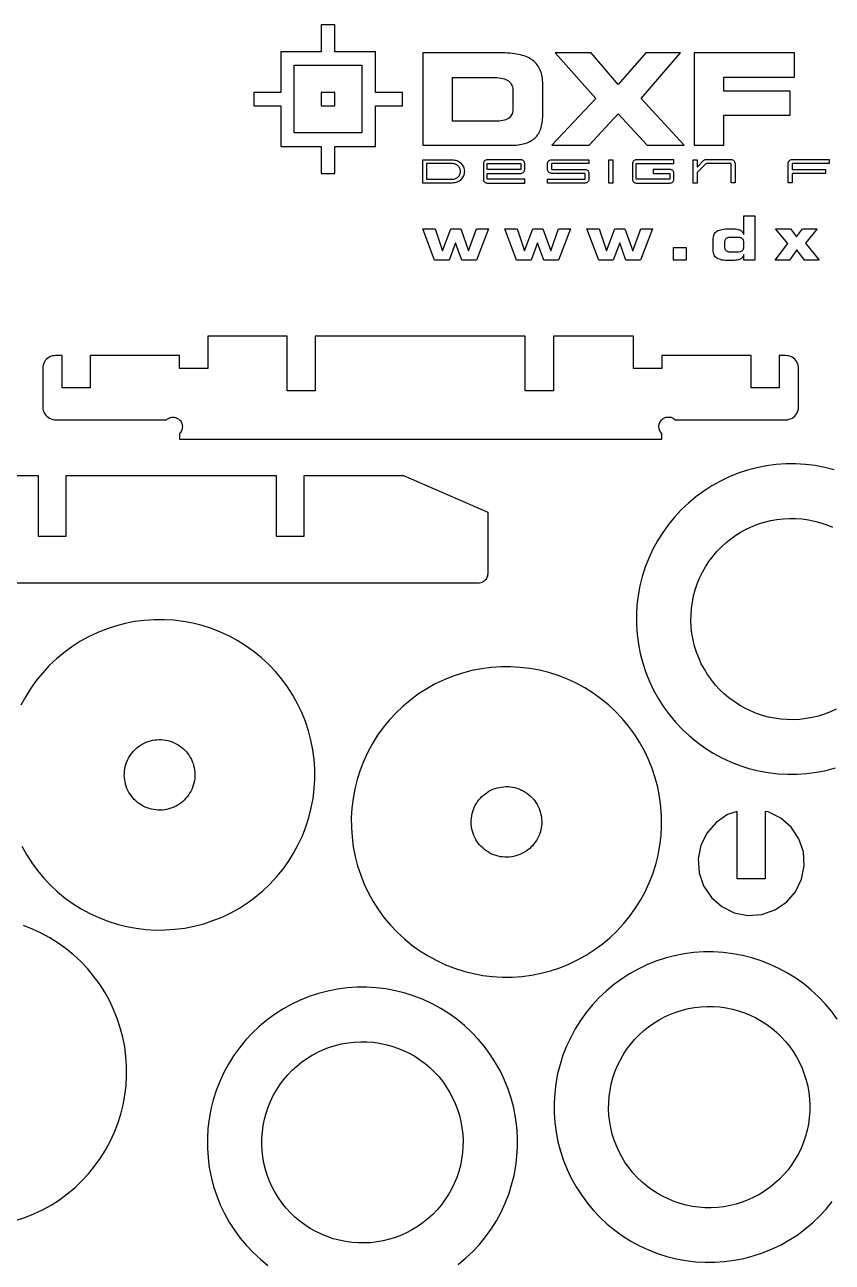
# Model space of a CAD drawing. Extents: x 7 to 398, y 6 to 396.
# Drawn here: x 111.3 to 202.1, y 257 to 396.2 of the extents above; entities that cross this region are included whole.
import ezdxf

# ---------------------------------------------------------------- set-up
doc = ezdxf.new("R2010")
doc.units = 0
doc.header["$MEASUREMENT"] = 0
doc.layers.add('EXT', color=1, linetype='CONTINUOUS')
doc.layers.add('IMPORT_-_LOGO_PADRAO', color=62, linetype='CONTINUOUS')

msp = doc.modelspace()

# ---------------------------------------------------------------- linework, layer by layer
at = {"layer": 'EXT'}
for points in [[(113.85, 358.68), (113.71, 358.55), (113.58, 358.41), (113.48, 358.25), (113.4, 358.08), (113.34, 357.91), (113.3, 357.72), (113.29, 357.53), (113.29, 353.19), (113.3, 353), (113.35, 352.81), (113.41, 352.63), (113.5, 352.46), (113.61, 352.3), (113.74, 352.16), (113.89, 352.03), (114.06, 351.93), (114.23, 351.85), (114.42, 351.79), (114.61, 351.75), (114.8, 351.75), (127.22, 351.75), (127.32, 351.84), (127.43, 351.91), (127.55, 351.97), (127.68, 352.01), (127.81, 352.04), (127.95, 352.05), (128.09, 352.04), (128.22, 352.01), (128.35, 351.97), (128.47, 351.91), (128.58, 351.84), (128.68, 351.75), (128.78, 351.64), (128.86, 351.52), (128.92, 351.39), (128.96, 351.26), (128.99, 351.12), (129, 350.98), (128.99, 350.84), (128.96, 350.7), (128.92, 350.56), (128.86, 350.44), (128.78, 350.32), (128.68, 350.21), (128.68, 349.58), (182.93, 349.58), (182.93, 350.21), (182.76, 350.44), (182.65, 350.7), (182.61, 350.98), (182.65, 351.26), (182.76, 351.52), (182.93, 351.75), (183.15, 351.92), (183.42, 352.03), (183.7, 352.06), (183.98, 352.03), (184.24, 351.92), (184.46, 351.75), (197.07, 351.76), (197.25, 351.8), (197.43, 351.86), (197.6, 351.94), (197.76, 352.04), (197.9, 352.17), (198.03, 352.31), (198.13, 352.47), (198.22, 352.64), (198.28, 352.82), (198.31, 353), (198.33, 353.19), (198.33, 357.53), (198.31, 357.72), (198.28, 357.91), (198.22, 358.08), (198.13, 358.25), (198.03, 358.41), (197.9, 358.55), (197.76, 358.68), (197.6, 358.78), (197.43, 358.87), (197.25, 358.93), (197.07, 358.96), (196.88, 358.98), (196.16, 358.98), (196.16, 355.36), (192.98, 355.36), (192.98, 358.98), (182.93, 358.98), (182.93, 357.53), (179.75, 357.53), (179.75, 361.15), (170.75, 361.15), (170.75, 355), (167.57, 355), (167.57, 361.15), (143.96, 361.15), (143.96, 355), (140.8, 355), (140.8, 361.15), (131.86, 361.15), (131.86, 357.53), (128.68, 357.53), (128.68, 358.98), (118.63, 358.98), (118.63, 355.36), (115.46, 355.36), (115.46, 358.98), (114.73, 358.98), (114.54, 358.96), (114.36, 358.93), (114.18, 358.87), (114.01, 358.78)], [(165, 289.06), (166.1, 289.06), (167.19, 289.14), (168.28, 289.28), (169.36, 289.49), (170.42, 289.77), (171.46, 290.11), (172.48, 290.52), (173.47, 291), (174.43, 291.53), (175.35, 292.12), (176.24, 292.77), (177.08, 293.47), (177.87, 294.23), (178.62, 295.03), (179.31, 295.88), (179.96, 296.77), (180.54, 297.7), (181.06, 298.66), (181.52, 299.66), (181.92, 300.68), (182.26, 301.73), (182.52, 302.79), (182.72, 303.87), (182.86, 304.96), (182.92, 306.05), (182.91, 307.15), (182.84, 308.24), (182.7, 309.33), (182.49, 310.41), (182.21, 311.47), (181.86, 312.51), (181.45, 313.53), (180.98, 314.52), (180.45, 315.48), (179.86, 316.4), (179.21, 317.28), (178.5, 318.13), (177.75, 318.92), (176.95, 319.67), (176.1, 320.36), (175.21, 321), (174.28, 321.59), (173.31, 322.11), (172.32, 322.57), (171.3, 322.97), (170.25, 323.31), (169.19, 323.57), (168.11, 323.77), (167.02, 323.9), (165.93, 323.97), (164.83, 323.96), (163.73, 323.89), (162.65, 323.75), (161.57, 323.53), (160.51, 323.26), (159.47, 322.91), (158.45, 322.5), (157.46, 322.03), (156.5, 321.5), (155.58, 320.91), (154.69, 320.26), (153.85, 319.55), (153.06, 318.8), (152.31, 317.99), (151.61, 317.15), (150.97, 316.26), (150.39, 315.33), (149.87, 314.36), (149.41, 313.37), (149.01, 312.35), (148.67, 311.3), (148.41, 310.24), (148.2, 309.16), (148.07, 308.07), (148.01, 306.97), (148.02, 305.88), (148.09, 304.78), (148.23, 303.7), (148.44, 302.62), (148.72, 301.56), (149.07, 300.52), (149.47, 299.5), (149.95, 298.51), (150.48, 297.55), (151.07, 296.63), (151.72, 295.74), (152.42, 294.9), (153.18, 294.1), (153.98, 293.36), (154.83, 292.66), (155.72, 292.02), (156.65, 291.44), (157.62, 290.92), (158.61, 290.45), (159.63, 290.06), (160.68, 289.72), (161.74, 289.45), (162.82, 289.25), (163.91, 289.12)], [(126, 307.86), (125.75, 307.9), (125.51, 307.95), (125.27, 308.01), (125.03, 308.09), (124.8, 308.19), (124.58, 308.3), (124.36, 308.42), (124.16, 308.56), (123.96, 308.71), (123.77, 308.87), (123.59, 309.05), (123.42, 309.23), (123.26, 309.43), (123.12, 309.63), (122.99, 309.84), (122.88, 310.06), (122.77, 310.29), (122.69, 310.52), (122.61, 310.76), (122.55, 311.01), (122.51, 311.25), (122.49, 311.5), (122.47, 311.75), (122.48, 312), (122.5, 312.25), (122.53, 312.49), (122.58, 312.74), (122.65, 312.98), (122.73, 313.21), (122.83, 313.44), (122.94, 313.67), (123.06, 313.88), (123.2, 314.09), (123.35, 314.29), (123.51, 314.48), (123.68, 314.66), (123.87, 314.83), (124.06, 314.98), (124.27, 315.12), (124.48, 315.25), (124.7, 315.37), (124.93, 315.47), (125.16, 315.56), (125.4, 315.63), (125.64, 315.69), (125.89, 315.73), (126.14, 315.76), (126.39, 315.77), (126.63, 315.77), (126.88, 315.75), (127.13, 315.71), (127.37, 315.66), (127.61, 315.6), (127.85, 315.51), (128.08, 315.42), (128.3, 315.31), (128.52, 315.19), (128.73, 315.05), (128.93, 314.9), (129.12, 314.74), (129.3, 314.56), (129.46, 314.38), (129.62, 314.18), (129.76, 313.98), (129.89, 313.77), (130.01, 313.55), (130.11, 313.32), (130.2, 313.08), (130.27, 312.85), (130.33, 312.6), (130.37, 312.36), (130.4, 312.11), (130.41, 311.86), (130.41, 311.61), (130.39, 311.36), (130.35, 311.12), (130.3, 310.87), (130.23, 310.63), (130.15, 310.4), (130.06, 310.17), (129.95, 309.94), (129.82, 309.73), (129.69, 309.52), (129.54, 309.32), (129.37, 309.13), (129.2, 308.95), (129.01, 308.78), (128.82, 308.63), (128.62, 308.48), (128.4, 308.35), (128.18, 308.24), (127.96, 308.14), (127.72, 308.05), (127.48, 307.98), (127.24, 307.92), (127, 307.87), (126.75, 307.85), (126.5, 307.84), (126.25, 307.84)], [(165.02, 302.57), (164.78, 302.6), (164.53, 302.66), (164.29, 302.72), (164.06, 302.8), (163.83, 302.9), (163.6, 303.01), (163.39, 303.13), (163.18, 303.27), (162.98, 303.42), (162.79, 303.58), (162.61, 303.76), (162.44, 303.94), (162.29, 304.14), (162.14, 304.34), (162.01, 304.55), (161.9, 304.77), (161.8, 305), (161.71, 305.23), (161.64, 305.47), (161.58, 305.71), (161.53, 305.96), (161.51, 306.21), (161.5, 306.46), (161.5, 306.71), (161.52, 306.95), (161.56, 307.2), (161.61, 307.45), (161.67, 307.69), (161.75, 307.92), (161.85, 308.15), (161.96, 308.38), (162.08, 308.59), (162.22, 308.8), (162.37, 309), (162.53, 309.19), (162.71, 309.37), (162.89, 309.53), (163.09, 309.69), (163.29, 309.83), (163.5, 309.96), (163.72, 310.08), (163.95, 310.18), (164.18, 310.27), (164.42, 310.34), (164.67, 310.4), (164.91, 310.44), (165.16, 310.47), (165.41, 310.48), (165.66, 310.48), (165.91, 310.46), (166.15, 310.42), (166.4, 310.37), (166.64, 310.3), (166.87, 310.22), (167.1, 310.13), (167.33, 310.02), (167.54, 309.89), (167.75, 309.76), (167.95, 309.61), (168.14, 309.44), (168.32, 309.27), (168.49, 309.09), (168.64, 308.89), (168.78, 308.69), (168.91, 308.47), (169.03, 308.25), (169.13, 308.03), (169.22, 307.79), (169.29, 307.55), (169.35, 307.31), (169.39, 307.07), (169.42, 306.82), (169.43, 306.57), (169.43, 306.32), (169.41, 306.07), (169.37, 305.83), (169.32, 305.58), (169.26, 305.34), (169.17, 305.11), (169.08, 304.87), (168.97, 304.65), (168.85, 304.43), (168.71, 304.23), (168.56, 304.03), (168.4, 303.84), (168.22, 303.66), (168.04, 303.49), (167.84, 303.34), (167.64, 303.19), (167.43, 303.06), (167.21, 302.95), (166.98, 302.84), (166.74, 302.76), (166.51, 302.68), (166.26, 302.63), (166.02, 302.58), (165.77, 302.56), (165.52, 302.55), (165.27, 302.55)], [(196.96, 297.48), (197.98, 298.66), (198.67, 300.06), (198.97, 301.59), (198.87, 303.15), (198.36, 304.62), (197.49, 305.92), (196.32, 306.95), (194.92, 307.64), (194.59, 307.7), (194.59, 300.12), (191.41, 300.12), (191.41, 307.69), (190.35, 307.33), (189.06, 306.46), (188.03, 305.28), (187.34, 303.88), (187.04, 302.35), (187.14, 300.79), (187.65, 299.32), (188.52, 298.02), (189.69, 296.99), (191.09, 296.3), (192.63, 296), (194.18, 296.11), (195.66, 296.61)], [(188.51, 263.11), (187.8, 263.12), (187.09, 263.18), (186.38, 263.27), (185.68, 263.41), (185, 263.6), (184.32, 263.83), (183.67, 264.1), (183.03, 264.41), (182.41, 264.76), (181.81, 265.14), (181.24, 265.57), (180.7, 266.03), (180.18, 266.52), (179.7, 267.05), (179.26, 267.6), (178.84, 268.18), (178.47, 268.78), (178.13, 269.41), (177.84, 270.06), (177.59, 270.72), (177.37, 271.4), (177.2, 272.09), (177.08, 272.79), (177, 273.5), (176.96, 274.21), (176.97, 274.92), (177.02, 275.63), (177.12, 276.34), (177.26, 277.03), (177.45, 277.72), (177.67, 278.39), (177.94, 279.05), (178.25, 279.69), (178.6, 280.31), (178.99, 280.91), (179.42, 281.48), (179.88, 282.02), (180.37, 282.53), (180.89, 283.02), (181.45, 283.46), (182.03, 283.87), (182.63, 284.25), (183.26, 284.58), (183.91, 284.88), (184.57, 285.13), (185.25, 285.34), (185.94, 285.51), (186.64, 285.64), (187.35, 285.72), (188.06, 285.76), (188.77, 285.75), (189.48, 285.7), (190.18, 285.6), (190.88, 285.46), (191.57, 285.27), (192.24, 285.04), (192.9, 284.77), (193.54, 284.46), (194.16, 284.11), (194.76, 283.73), (195.33, 283.3), (195.87, 282.84), (196.38, 282.35), (196.86, 281.82), (197.31, 281.27), (197.72, 280.69), (198.1, 280.09), (198.43, 279.46), (198.73, 278.81), (198.98, 278.15), (199.19, 277.47), (199.36, 276.78), (199.49, 276.08), (199.57, 275.37), (199.6, 274.66), (199.6, 273.95), (199.54, 273.24), (199.45, 272.53), (199.3, 271.84), (199.12, 271.15), (198.89, 270.48), (198.62, 269.82), (198.31, 269.18), (197.96, 268.56), (197.57, 267.96), (197.15, 267.39), (196.69, 266.85), (196.2, 266.34), (195.67, 265.86), (195.12, 265.41), (194.54, 265), (193.93, 264.62), (193.31, 264.29), (192.66, 263.99), (191.99, 263.74), (191.32, 263.53), (190.62, 263.36), (189.92, 263.23), (189.22, 263.15)], [(149.48, 259.15), (148.77, 259.15), (148.06, 259.21), (147.36, 259.3), (146.66, 259.45), (145.98, 259.63), (145.3, 259.86), (144.64, 260.13), (144, 260.44), (143.38, 260.79), (142.79, 261.18), (142.22, 261.6), (141.67, 262.06), (141.16, 262.55), (140.68, 263.08), (140.23, 263.63), (139.82, 264.21), (139.45, 264.82), (139.11, 265.44), (138.82, 266.09), (138.56, 266.76), (138.35, 267.43), (138.18, 268.13), (138.06, 268.83), (137.98, 269.53), (137.94, 270.24), (137.95, 270.95), (138, 271.66), (138.1, 272.37), (138.24, 273.07), (138.42, 273.75), (138.65, 274.43), (138.92, 275.08), (139.23, 275.72), (139.58, 276.34), (139.97, 276.94), (140.39, 277.51), (140.85, 278.05), (141.35, 278.57), (141.87, 279.05), (142.42, 279.49), (143, 279.91), (143.61, 280.28), (144.24, 280.61), (144.88, 280.91), (145.55, 281.16), (146.23, 281.38), (146.92, 281.55), (147.62, 281.67), (148.33, 281.75), (149.04, 281.79), (149.75, 281.78), (150.46, 281.73), (151.16, 281.63), (151.86, 281.49), (152.55, 281.3), (153.22, 281.08), (153.88, 280.81), (154.52, 280.5), (155.14, 280.15), (155.73, 279.76), (156.3, 279.33), (156.85, 278.87), (157.36, 278.38), (157.84, 277.86), (158.29, 277.3), (158.7, 276.72), (159.07, 276.12), (159.41, 275.49), (159.7, 274.84), (159.96, 274.18), (160.17, 273.5), (160.34, 272.81), (160.46, 272.11), (160.54, 271.4), (160.58, 270.69), (160.57, 269.98), (160.52, 269.27), (160.42, 268.57), (160.28, 267.87), (160.1, 267.18), (159.87, 266.51), (159.6, 265.85), (159.29, 265.21), (158.94, 264.59), (158.55, 263.99), (158.13, 263.42), (157.67, 262.88), (157.17, 262.37), (156.65, 261.89), (156.1, 261.44), (155.52, 261.03), (154.91, 260.65), (154.28, 260.32), (153.64, 260.02), (152.97, 259.77), (152.29, 259.56), (151.6, 259.39), (150.9, 259.26), (150.19, 259.18)]]:
    msp.add_lwpolyline(points, close=True, dxfattribs=at)
for points in [[(202.33, 346.12), (201.27, 346.39), (200.19, 346.59), (199.1, 346.72), (198, 346.79), (196.91, 346.78), (195.81, 346.71), (194.72, 346.56), (193.65, 346.35), (192.59, 346.07), (191.55, 345.73), (190.53, 345.32), (189.54, 344.85), (188.58, 344.32), (187.66, 343.72), (186.77, 343.07), (185.93, 342.37), (185.13, 341.62), (184.39, 340.81), (183.69, 339.96), (183.05, 339.07), (182.47, 338.14), (181.95, 337.18), (181.48, 336.19), (181.08, 335.16), (180.75, 334.12), (180.48, 333.06), (180.28, 331.98), (180.15, 330.89), (180.09, 329.79), (180.09, 328.7), (180.17, 327.6), (180.31, 326.51), (180.52, 325.44), (180.8, 324.38), (181.14, 323.33), (181.55, 322.32), (182.02, 321.33), (182.56, 320.37), (183.15, 319.44), (183.8, 318.56), (184.5, 317.72), (185.26, 316.92), (186.06, 316.18), (186.91, 315.48), (187.8, 314.84), (188.73, 314.26), (189.69, 313.73), (190.69, 313.27), (191.71, 312.87), (192.75, 312.54), (193.82, 312.27), (194.9, 312.07), (195.99, 311.94), (197.08, 311.88), (198.18, 311.88), (199.27, 311.96), (200.36, 312.1), (201.44, 312.31), (202.5, 312.59)], [(101.72, 345.47), (112.76, 345.47), (112.76, 338.66), (115.93, 338.66), (115.93, 345.47), (139.54, 345.47), (139.54, 338.66), (142.72, 338.66), (142.72, 345.47), (153.89, 345.47), (163.36, 341.36), (163.36, 334.43), (163.35, 334.29), (163.32, 334.16), (163.27, 334.03), (163.21, 333.9), (163.14, 333.79), (163.05, 333.68), (162.94, 333.59), (162.83, 333.51), (162.7, 333.45), (162.57, 333.41), (162.44, 333.38), (162.3, 333.37), (93.18, 333.37)], [(202.57, 319.18), (201.92, 318.89), (201.25, 318.63), (200.58, 318.42), (199.88, 318.25), (199.18, 318.13), (198.48, 318.05), (197.77, 318.01), (197.06, 318.02), (196.35, 318.07), (195.64, 318.17), (194.94, 318.31), (194.26, 318.5), (193.58, 318.72), (192.93, 318.99), (192.29, 319.3), (191.67, 319.65), (191.07, 320.04), (190.5, 320.47), (189.96, 320.93), (189.44, 321.42), (188.96, 321.94), (188.52, 322.5), (188.1, 323.08), (187.73, 323.68), (187.39, 324.31), (187.1, 324.96), (186.84, 325.62), (186.63, 326.3), (186.46, 326.99), (186.34, 327.69), (186.26, 328.4), (186.22, 329.11), (186.23, 329.82), (186.28, 330.53), (186.38, 331.23), (186.52, 331.93), (186.71, 332.62), (186.93, 333.29), (187.2, 333.95), (187.51, 334.59), (187.86, 335.21), (188.25, 335.8), (188.68, 336.37), (189.14, 336.92), (189.63, 337.43), (190.15, 337.91), (190.71, 338.36), (191.29, 338.77), (191.89, 339.14), (192.52, 339.48), (193.17, 339.77), (193.83, 340.03), (194.51, 340.24), (195.2, 340.41), (195.9, 340.54), (196.61, 340.62), (197.32, 340.65), (198.03, 340.64), (198.74, 340.59), (199.44, 340.49), (200.14, 340.35), (200.83, 340.17), (201.5, 339.94), (202.16, 339.67)], [(110.92, 303.8), (111.46, 302.84), (112.05, 301.92), (112.7, 301.03), (113.4, 300.19), (114.16, 299.4), (114.96, 298.65), (115.81, 297.95), (116.7, 297.31), (117.63, 296.73), (118.59, 296.21), (119.59, 295.75), (120.61, 295.35), (121.65, 295.01), (122.72, 294.75), (123.8, 294.55), (124.89, 294.41), (125.98, 294.35), (127.08, 294.36), (128.17, 294.43), (129.26, 294.57), (130.34, 294.78), (131.4, 295.06), (132.44, 295.41), (133.46, 295.81), (134.45, 296.29), (135.41, 296.82), (136.33, 297.41), (137.21, 298.06), (138.05, 298.76), (138.85, 299.52), (139.6, 300.32), (140.29, 301.17), (140.93, 302.06), (141.52, 302.99), (142.04, 303.96), (142.5, 304.95), (142.9, 305.97), (143.23, 307.02), (143.5, 308.08), (143.7, 309.16), (143.83, 310.25), (143.9, 311.34), (143.89, 312.44), (143.82, 313.53), (143.67, 314.62), (143.46, 315.7), (143.18, 316.76), (142.84, 317.8), (142.43, 318.82), (141.96, 319.81), (141.43, 320.77), (140.83, 321.69), (140.18, 322.58), (139.48, 323.42), (138.73, 324.21), (137.92, 324.96), (137.07, 325.65), (136.18, 326.3), (135.25, 326.88), (134.29, 327.4), (133.3, 327.86), (132.27, 328.26), (131.23, 328.6), (130.17, 328.86), (129.09, 329.06), (128, 329.2), (126.9, 329.26), (125.81, 329.25), (124.71, 329.18), (123.62, 329.04), (122.55, 328.83), (121.49, 328.55), (120.44, 328.2), (119.43, 327.79), (118.44, 327.32), (117.48, 326.79), (116.56, 326.2), (115.67, 325.55), (114.83, 324.84), (114.03, 324.09), (113.29, 323.29), (112.59, 322.44), (111.95, 321.55), (111.37, 320.62), (110.84, 319.65)], [(110.23, 261.66), (111.27, 262), (112.29, 262.41), (113.28, 262.89), (114.24, 263.42), (115.16, 264.01), (116.05, 264.66), (116.89, 265.36), (117.69, 266.12), (118.43, 266.92), (119.13, 267.77), (119.77, 268.66), (120.35, 269.59), (120.87, 270.55), (121.34, 271.55), (121.74, 272.57), (122.07, 273.62), (122.34, 274.68), (122.54, 275.76), (122.67, 276.85), (122.73, 277.94), (122.73, 279.04), (122.65, 280.13), (122.51, 281.22), (122.3, 282.3), (122.02, 283.36), (121.68, 284.4), (121.27, 285.42), (120.79, 286.41), (120.26, 287.37), (119.67, 288.29), (119.02, 289.17), (118.32, 290.02), (117.56, 290.81), (116.76, 291.56), (115.91, 292.25), (115.02, 292.89), (114.09, 293.48), (113.13, 294), (112.13, 294.46), (111.11, 294.86)], [(202.68, 284.32), (202.03, 285.21), (201.32, 286.05), (200.57, 286.84), (199.76, 287.59), (198.92, 288.29), (198.02, 288.93), (197.1, 289.51), (196.13, 290.03), (195.14, 290.49), (194.12, 290.89), (193.07, 291.23), (192.01, 291.49), (190.93, 291.69), (189.84, 291.83), (188.74, 291.89), (187.65, 291.88), (186.55, 291.81), (185.46, 291.67), (184.39, 291.46), (183.33, 291.18), (182.29, 290.83), (181.27, 290.43), (180.28, 289.95), (179.32, 289.42), (178.4, 288.83), (177.51, 288.18), (176.67, 287.48), (175.87, 286.72), (175.13, 285.92), (174.43, 285.07), (173.79, 284.18), (173.21, 283.25), (172.69, 282.28), (172.22, 281.29), (171.82, 280.27), (171.49, 279.22), (171.22, 278.16), (171.02, 277.08), (170.89, 275.99), (170.83, 274.9), (170.83, 273.8), (170.91, 272.71), (171.05, 271.62), (171.26, 270.54), (171.54, 269.48), (171.88, 268.44), (172.29, 267.42), (172.76, 266.43), (173.3, 265.47), (173.89, 264.55), (174.54, 263.66), (175.24, 262.82), (176, 262.03), (176.8, 261.28), (177.65, 260.59), (178.54, 259.94), (179.47, 259.36), (180.43, 258.84), (181.43, 258.38), (182.45, 257.98), (183.5, 257.64), (184.56, 257.38), (185.64, 257.18), (186.73, 257.04), (187.82, 256.98), (188.92, 256.99), (190.01, 257.06), (191.1, 257.2), (192.18, 257.41), (193.24, 257.69), (194.28, 258.04), (195.3, 258.45), (196.29, 258.92), (197.25, 259.45), (198.17, 260.04), (199.05, 260.69), (199.9, 261.4), (200.69, 262.15), (201.44, 262.95), (202.13, 263.8)], [(160.03, 256.72), (160.87, 257.43), (161.67, 258.18), (162.42, 258.99), (163.11, 259.83), (163.75, 260.72), (164.33, 261.65), (164.86, 262.62), (165.32, 263.61), (165.72, 264.63), (166.05, 265.68), (166.32, 266.74), (166.52, 267.82), (166.65, 268.91), (166.71, 270.01), (166.71, 271.1), (166.64, 272.2), (166.49, 273.28), (166.28, 274.36), (166, 275.42), (165.66, 276.46), (165.25, 277.48), (164.78, 278.47), (164.24, 279.43), (163.65, 280.35), (163, 281.24), (162.3, 282.08), (161.54, 282.88), (160.74, 283.62), (159.89, 284.32), (159, 284.96), (158.07, 285.54), (157.11, 286.06), (156.11, 286.53), (155.09, 286.93), (154.05, 287.26), (152.98, 287.53), (151.91, 287.73), (150.82, 287.86), (149.72, 287.92), (148.62, 287.92), (147.53, 287.84), (146.44, 287.7), (145.37, 287.49), (144.3, 287.21), (143.26, 286.87), (142.25, 286.46), (141.26, 285.98), (140.3, 285.45), (139.37, 284.86), (138.49, 284.21), (137.65, 283.51), (136.85, 282.75), (136.1, 281.95), (135.41, 281.1), (134.77, 280.21), (134.19, 279.28), (133.66, 278.32), (133.2, 277.32), (132.8, 276.3), (132.47, 275.25), (132.2, 274.19), (132, 273.11), (131.87, 272.02), (131.81, 270.93), (131.81, 269.83), (131.89, 268.74), (132.03, 267.65), (132.24, 266.57), (132.52, 265.51), (132.86, 264.47), (133.27, 263.45), (133.74, 262.46), (134.28, 261.5), (134.87, 260.58), (135.52, 259.7), (136.22, 258.85), (136.98, 258.06), (137.78, 257.31), (138.63, 256.62)]]:
    msp.add_lwpolyline(points, dxfattribs=at)
at = {"layer": 'IMPORT_-_LOGO_PADRAO'}
for points in [[(140.07, 393.14), (140.07, 388.58), (137.03, 388.58), (137.03, 387.06), (140.07, 387.06), (140.07, 382.49), (144.63, 382.49), (144.63, 379.45), (146.15, 379.45), (146.15, 382.49), (150.72, 382.49), (150.72, 387.06), (153.76, 387.06), (153.76, 388.58), (150.72, 388.58), (150.72, 393.14), (146.15, 393.14), (146.15, 396.18), (144.63, 396.18), (144.63, 393.14)], [(165.01, 393.01), (156.04, 393.01), (156.04, 382.62), (165.91, 382.62), (166.14, 382.63), (166.36, 382.64), (166.58, 382.65), (166.78, 382.67), (166.98, 382.7), (167.18, 382.74), (167.36, 382.78), (167.54, 382.83), (167.7, 382.88), (167.87, 382.94), (168.02, 383.01), (168.16, 383.08), (168.3, 383.16), (168.43, 383.25), (168.55, 383.34), (168.66, 383.44), (168.77, 383.54), (168.87, 383.66), (168.96, 383.78), (169.05, 383.9), (169.13, 384.04), (169.2, 384.18), (169.27, 384.33), (169.32, 384.49), (169.38, 384.65), (169.42, 384.82), (169.46, 385), (169.49, 385.19), (169.51, 385.38), (169.53, 385.58), (169.54, 385.79), (169.54, 386), (169.54, 389.48), (169.54, 389.71), (169.53, 389.93), (169.51, 390.14), (169.48, 390.34), (169.44, 390.53), (169.39, 390.72), (169.34, 390.9), (169.27, 391.07), (169.2, 391.23), (169.12, 391.39), (169.03, 391.54), (168.93, 391.68), (168.82, 391.81), (168.71, 391.94), (168.58, 392.05), (168.45, 392.16), (168.31, 392.27), (168.16, 392.36), (168, 392.45), (167.83, 392.54), (167.65, 392.61), (167.46, 392.68), (167.26, 392.74), (167.05, 392.8), (166.83, 392.85), (166.6, 392.89), (166.36, 392.93), (166.11, 392.96), (165.85, 392.98), (165.58, 393), (165.3, 393.01)], [(170.57, 382.62), (174.78, 382.62), (178.05, 386.17), (181.28, 382.62), (185.45, 382.62), (180.62, 387.9), (185.06, 393.01), (181.15, 393.01), (178.05, 389.48), (174.99, 393.01), (170.95, 393.01), (175.53, 387.9)], [(197.86, 390.27), (197.86, 393.01), (186.59, 393.01), (186.59, 382.62), (189.93, 382.62), (189.93, 386.02), (197.4, 386.02), (197.4, 388.73), (189.93, 388.73), (189.93, 390.27)], [(141.59, 391.62), (144.63, 391.62), (146.15, 391.62), (149.19, 391.62), (149.19, 388.58), (149.19, 387.06), (149.19, 384.01), (146.15, 384.01), (144.63, 384.01), (141.59, 384.01), (141.59, 387.06), (141.59, 388.58)], [(164.07, 390.24), (164.34, 390.24), (164.59, 390.22), (164.82, 390.19), (165.03, 390.15), (165.23, 390.1), (165.4, 390.03), (165.56, 389.95), (165.69, 389.86), (165.81, 389.76), (165.92, 389.64), (166, 389.51), (166.07, 389.37), (166.13, 389.21), (166.17, 389.04), (166.19, 388.86), (166.2, 388.66), (166.2, 386.88), (166.19, 386.68), (166.18, 386.5), (166.14, 386.34), (166.1, 386.18), (166.04, 386.05), (165.97, 385.92), (165.88, 385.81), (165.79, 385.71), (165.68, 385.63), (165.55, 385.55), (165.41, 385.49), (165.25, 385.44), (165.07, 385.4), (164.88, 385.37), (164.67, 385.35), (164.45, 385.35), (159.38, 385.35), (159.38, 390.24)], [(144.63, 388.58), (144.63, 387.06), (146.15, 387.06), (146.15, 388.58)], [(156.04, 381), (156.47, 381), (159.37, 381), (159.37, 381), (159.51, 380.99), (159.65, 380.97), (159.78, 380.94), (159.9, 380.9), (160.02, 380.84), (160.13, 380.78), (160.24, 380.7), (160.33, 380.62), (160.42, 380.52), (160.5, 380.42), (160.57, 380.31), (160.62, 380.2), (160.67, 380.08), (160.7, 379.95), (160.72, 379.82), (160.73, 379.69), (160.72, 379.56), (160.7, 379.43), (160.67, 379.3), (160.62, 379.18), (160.57, 379.06), (160.5, 378.96), (160.42, 378.86), (160.33, 378.76), (160.24, 378.68), (160.13, 378.6), (160.02, 378.54), (159.9, 378.48), (159.78, 378.44), (159.65, 378.41), (159.51, 378.39), (159.37, 378.38), (159.37, 378.38), (156.04, 378.38), (156.04, 378.81), (156.04, 380.57)], [(159.37, 380.57), (156.47, 380.57), (156.47, 378.81), (159.37, 378.81), (159.47, 378.81), (159.56, 378.83), (159.65, 378.85), (159.73, 378.88), (159.81, 378.91), (159.88, 378.96), (159.95, 379.01), (160.02, 379.07), (160.08, 379.13), (160.13, 379.2), (160.18, 379.27), (160.21, 379.35), (160.25, 379.43), (160.27, 379.51), (160.28, 379.6), (160.29, 379.69), (160.28, 379.78), (160.27, 379.87), (160.25, 379.95), (160.21, 380.03), (160.18, 380.11), (160.13, 380.18), (160.08, 380.25), (160.02, 380.31), (159.95, 380.37), (159.88, 380.42), (159.81, 380.46), (159.73, 380.5), (159.65, 380.53), (159.56, 380.55), (159.47, 380.57)], [(162.87, 378.81), (162.88, 378.72), (162.9, 378.64), (162.94, 378.57), (163, 378.5), (163.06, 378.45), (163.13, 378.41), (163.22, 378.39), (163.3, 378.38), (167.52, 378.38), (167.52, 378.81), (163.73, 378.81), (163.3, 378.81), (163.3, 379.24), (163.3, 379.47), (167.08, 379.47), (167.09, 379.47), (167.09, 379.47), (167.18, 379.48), (167.26, 379.51), (167.33, 379.55), (167.39, 379.6), (167.45, 379.66), (167.49, 379.74), (167.51, 379.82), (167.52, 379.91), (167.52, 380.56), (167.52, 380.57), (167.51, 380.66), (167.49, 380.74), (167.45, 380.81), (167.39, 380.88), (167.33, 380.93), (167.26, 380.97), (167.18, 380.99), (167.09, 381), (163.3, 381), (163.22, 380.99), (163.13, 380.97), (163.06, 380.93), (163, 380.88), (162.94, 380.81), (162.9, 380.74), (162.88, 380.66), (162.87, 380.57), (162.87, 380.56)], [(167.09, 380.57), (167.09, 380.56), (167.09, 380.34), (167.09, 380.14), (167.09, 379.91), (166.66, 379.91), (163.3, 379.91), (163.3, 380.14), (163.3, 380.56), (163.3, 380.57), (163.73, 380.57), (166.66, 380.57)], [(170.09, 380.57), (170.1, 380.66), (170.13, 380.74), (170.17, 380.81), (170.22, 380.88), (170.28, 380.93), (170.36, 380.97), (170.44, 380.99), (170.53, 381), (174.73, 381), (174.73, 380.57), (170.96, 380.57), (170.53, 380.57), (170.53, 380.34), (170.53, 380.14), (170.53, 379.91), (170.53, 379.91), (170.96, 379.91), (174.3, 379.91), (174.31, 379.91), (174.4, 379.9), (174.48, 379.87), (174.55, 379.83), (174.62, 379.78), (174.67, 379.72), (174.71, 379.64), (174.74, 379.56), (174.74, 379.47), (174.74, 379.46), (174.74, 378.81), (174.74, 378.72), (174.71, 378.64), (174.67, 378.57), (174.62, 378.5), (174.55, 378.45), (174.48, 378.41), (174.4, 378.39), (174.31, 378.38), (170.09, 378.38), (170.09, 378.81), (173.88, 378.81), (174.31, 378.81), (174.31, 379.04), (174.31, 379.24), (174.31, 379.46), (174.31, 379.47), (173.88, 379.47), (170.54, 379.47), (170.53, 379.47), (170.53, 379.47), (170.44, 379.48), (170.36, 379.51), (170.28, 379.55), (170.22, 379.6), (170.17, 379.66), (170.13, 379.74), (170.1, 379.82), (170.09, 379.91), (170.09, 379.91)], [(176.99, 381), (177.42, 381), (177.42, 378.38), (176.99, 378.38)], [(179.63, 378.81), (179.64, 378.72), (179.67, 378.64), (179.71, 378.57), (179.76, 378.5), (179.82, 378.45), (179.9, 378.41), (179.98, 378.39), (180.06, 378.38), (180.08, 378.38), (183.85, 378.38), (183.86, 378.38), (183.95, 378.39), (184.03, 378.41), (184.11, 378.45), (184.17, 378.5), (184.22, 378.57), (184.26, 378.64), (184.29, 378.72), (184.3, 378.81), (184.3, 379.47), (184.29, 379.56), (184.26, 379.64), (184.22, 379.72), (184.17, 379.78), (184.11, 379.83), (184.03, 379.87), (183.95, 379.9), (183.86, 379.91), (183.85, 379.91), (181.97, 379.91), (181.97, 379.47), (183.43, 379.47), (183.86, 379.47), (183.86, 379.24), (183.86, 379.04), (183.86, 378.81), (180.08, 378.81), (180.06, 378.81), (180.06, 379.24), (180.06, 380.14), (180.06, 380.57), (180.08, 380.57), (180.49, 380.57), (184.3, 380.57), (184.3, 381), (180.08, 381), (180.06, 381), (179.98, 380.99), (179.9, 380.97), (179.82, 380.93), (179.76, 380.88), (179.71, 380.81), (179.67, 380.74), (179.64, 380.66), (179.63, 380.57)], [(187.94, 380.59), (186.91, 379.56), (186.91, 378.38), (186.48, 378.38), (186.48, 381), (186.91, 381), (186.91, 380.17), (187.64, 380.9), (187.7, 380.95), (187.76, 380.99), (187.84, 381.01), (187.95, 381.02), (190.75, 381.02), (190.83, 381.01), (190.91, 380.98), (190.99, 380.94), (191.05, 380.89), (191.1, 380.83), (191.14, 380.75), (191.17, 380.67), (191.18, 380.59), (191.18, 378.39), (190.75, 378.39), (190.75, 380.15), (190.75, 380.59), (190.31, 380.59), (188.2, 380.59)], [(197.17, 380.59), (197.18, 380.67), (197.21, 380.75), (197.25, 380.83), (197.3, 380.89), (197.36, 380.94), (197.44, 380.98), (197.52, 381.01), (197.6, 381.02), (201.77, 381.02), (201.77, 380.59), (198.04, 380.59), (197.6, 380.59), (197.6, 380.15), (197.6, 379.9), (201.37, 379.9), (201.37, 379.47), (197.6, 379.47), (197.6, 378.39), (197.17, 378.39)], [(192.16, 372.59), (192.16, 374.7), (193.42, 374.7), (193.42, 369.72), (192.16, 369.72), (192.16, 370.35), (192.14, 370.26), (192.12, 370.18), (192.08, 370.1), (192.04, 370.03), (191.98, 369.97), (191.92, 369.91), (191.85, 369.86), (191.76, 369.82), (191.67, 369.78), (191.56, 369.75), (191.43, 369.72), (191.29, 369.7), (191.14, 369.68), (190.97, 369.67), (190.78, 369.66), (190.59, 369.66), (190.34, 369.66), (190.11, 369.67), (189.9, 369.7), (189.71, 369.72), (189.54, 369.76), (189.39, 369.81), (189.26, 369.86), (189.14, 369.93), (189.05, 370), (188.96, 370.08), (188.89, 370.18), (188.83, 370.29), (188.79, 370.41), (188.75, 370.54), (188.73, 370.68), (188.73, 370.84), (188.73, 372), (188.73, 372.17), (188.75, 372.32), (188.79, 372.46), (188.83, 372.58), (188.89, 372.7), (188.96, 372.8), (189.05, 372.89), (189.14, 372.96), (189.26, 373.03), (189.39, 373.09), (189.54, 373.13), (189.71, 373.17), (189.89, 373.2), (190.1, 373.23), (190.32, 373.24), (190.56, 373.24), (190.93, 373.23), (191.09, 373.22), (191.24, 373.21), (191.38, 373.19), (191.5, 373.16), (191.61, 373.13), (191.7, 373.1), (191.79, 373.06), (191.86, 373.01), (191.93, 372.96), (191.99, 372.9), (192.04, 372.83), (192.09, 372.76), (192.13, 372.68)], [(157.38, 369.72), (156.04, 373.24), (157.44, 373.24), (158.27, 370.75), (159.19, 373.24), (160.33, 373.24), (161.21, 370.75), (162.1, 373.24), (163.45, 373.24), (162.08, 369.72), (160.44, 369.72), (159.74, 371.67), (159.01, 369.72)], [(166.61, 369.72), (165.27, 373.24), (166.67, 373.24), (167.5, 370.75), (168.42, 373.24), (169.56, 373.24), (170.44, 370.75), (171.33, 373.24), (172.68, 373.24), (171.31, 369.72), (169.67, 369.72), (168.97, 371.67), (168.24, 369.72)], [(175.84, 369.72), (174.5, 373.24), (175.9, 373.24), (176.73, 370.75), (177.65, 373.24), (178.79, 373.24), (179.68, 370.75), (180.57, 373.24), (181.91, 373.24), (180.55, 369.72), (178.9, 369.72), (178.21, 371.67), (177.47, 369.72)], [(197.31, 369.72), (195.71, 369.72), (197.14, 371.57), (195.75, 373.24), (197.44, 373.24), (198.11, 372.32), (198.79, 373.24), (200.42, 373.24), (199.12, 371.61), (200.65, 369.72), (199, 369.72), (198.14, 370.88)], [(191.37, 370.63), (191.58, 370.64), (191.75, 370.67), (191.82, 370.68), (191.89, 370.71), (191.94, 370.74), (191.99, 370.77), (192.04, 370.8), (192.07, 370.85), (192.1, 370.9), (192.13, 370.95), (192.15, 371.01), (192.16, 371.07), (192.17, 371.15), (192.18, 371.22), (192.18, 371.65), (192.17, 371.73), (192.17, 371.81), (192.15, 371.88), (192.13, 371.95), (192.11, 372), (192.08, 372.05), (192.04, 372.1), (192, 372.14), (191.95, 372.17), (191.9, 372.19), (191.83, 372.22), (191.76, 372.24), (191.67, 372.25), (191.58, 372.26), (191.37, 372.27), (190.8, 372.27), (190.6, 372.26), (190.51, 372.25), (190.43, 372.24), (190.36, 372.22), (190.29, 372.19), (190.23, 372.16), (190.18, 372.13), (190.14, 372.09), (190.1, 372.05), (190.07, 372), (190.04, 371.94), (190.02, 371.88), (190.01, 371.82), (190, 371.75), (190, 371.67), (190, 371.23), (190, 371.15), (190.01, 371.08), (190.02, 371.01), (190.04, 370.95), (190.07, 370.9), (190.1, 370.85), (190.13, 370.81), (190.18, 370.77), (190.22, 370.74), (190.28, 370.71), (190.35, 370.69), (190.42, 370.67), (190.5, 370.65), (190.59, 370.64), (190.8, 370.63)], [(185.68, 369.72), (184.27, 369.72), (184.27, 371.13), (185.68, 371.13)]]:
    msp.add_lwpolyline(points, close=True, dxfattribs=at)

doc.saveas('drawing.dxf')
